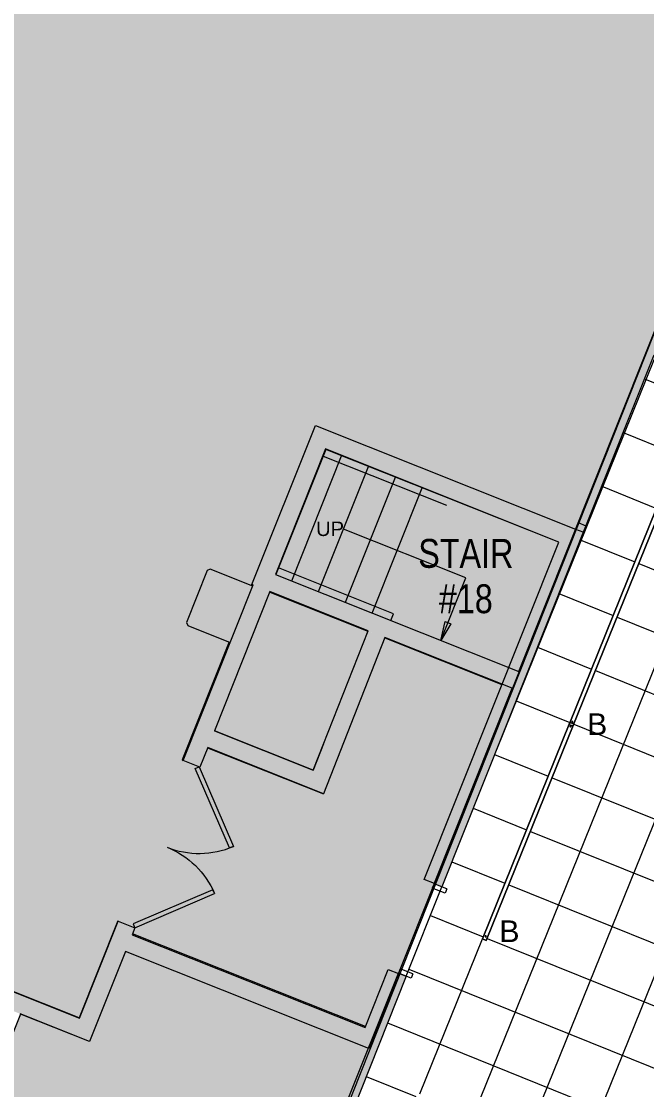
# Model space of a CAD drawing. Header units: inches. Extents: x -13 to 4331, y -638 to 2885.
# Drawn here: x 2482.3 to 2741.9, y 1878.8 to 2322.6 of the extents above; entities that cross this region are included whole.
import ezdxf

# ---------------------------------------------------------------- set-up
doc = ezdxf.new("R2010")
doc.units = ezdxf.units.IN
doc.header["$MEASUREMENT"] = 0
for name, color, linetype, lineweight in [('A-CLNG', 13, 'Continuous', 13), ('A-CLNG-PATT', 13, 'Continuous', 13), ('A-DETL-GENF', 92, 'Continuous', 9), ('A-DETL-THIN', 151, 'Continuous', 9), ('A-DOOR', 31, 'Continuous', 13), ('A-DOOR-FRAM', 31, 'Continuous', 20), ('A-FLOR-STRS', 7, 'Continuous', 9), ('A-WALL', 113, 'Continuous', 9), ('A-WALL-PATT', 111, 'Continuous', 13), ('Chevy Chase Pavilion_3rd Floor Base_dwg', 8, 'Continuous', 9), ('E-LITE-EQPM', 33, 'Continuous', 9), ('E-LITE-EQPM-IDEN', 33, 'Continuous', 9), ('I-WALL', 2, 'Continuous', 13), ('S-COLS', 52, 'Continuous', 13), ('TEXT', 7, 'Continuous', 9)]:
    doc.layers.add(name, color=color, linetype=linetype, lineweight=lineweight)
doc.styles.add('Arial', font='arial.ttf', dxfattribs={"height": 6})
doc.styles.add('Arial_1', font='arial.ttf', dxfattribs={"width": 0.8, "height": 12})
doc.styles.add('Arial_4', font='arial.ttf', dxfattribs={"height": 9})

# ---------------------------------------------------------------- blocks, each defined once
blk = doc.blocks.new('Chevy Chase Pavilion_3rd Floor Base_dwg__U3-5518006-FIRST FLOOR')
at = {"layer": 'A-DOOR', "color": 253, "lineweight": 9, "flags": 128}
blk.add_lwpolyline([(0, 0), (25.46, 25.46), (26.07, 24.84), (26.66, 24.18), (1.24, -1.24)], close=True, dxfattribs=at)
at = {"layer": 'A-DOOR', "color": 253, "lineweight": 9}
blk.add_arc((0, 0), 36, 0, 45, dxfattribs=at)
blk = doc.blocks.new('Chevy Chase Pavilion_3rd Floor Base_dwg__U3-5518005-FIRST FLOOR')
at = {"layer": 'A-DOOR', "color": 253, "lineweight": 9, "flags": 128}
blk.add_lwpolyline([(0, 0), (25.46, 25.46), (26.07, 24.84), (26.66, 24.18), (1.24, -1.24)], close=True, dxfattribs=at)
at = {"layer": 'A-DOOR', "color": 253, "lineweight": 9}
blk.add_arc((0, 0), 36, 0, 45, dxfattribs=at)
blk = doc.blocks.new('Chevy Chase Pavilion_3rd Floor Base_dwg-5020009-FIRST FLOOR')
at = {"layer": 'A-FLOR-STRS'}
blk.add_hatch(color=253, dxfattribs=at).paths.add_polyline_path([(2656.49, 2065.42), (2656.49, 2065.43), (2658.21, 2073.33), (2660.68, 2072.34), (2656.89, 2066.09)], flags=0)
at = {"layer": 'A-FLOR-STRS', "color": 253}
for p, q in [((2594.55, 2090.12), (2615.29, 2142.12)), ((2607.58, 2141.97), (2658.77, 2121.56)), ((2605.7, 2085.68), (2626.44, 2137.68)), ((2616.85, 2081.23), (2637.58, 2133.23)), ((2627.99, 2076.79), (2648.73, 2128.79)), ((2656.49, 2065.43), (2658.21, 2073.33)), ((2658.21, 2073.33), (2660.68, 2072.34)), ((2660.68, 2072.34), (2656.89, 2066.09)), ((2656.89, 2066.09), (2656.49, 2065.42)), ((2656.49, 2065.42), (2656.49, 2065.43))]:
    blk.add_line(p, q, dxfattribs=at)
at = {"layer": 'A-FLOR-STRS', "color": 253, "flags": 128}
for points in [[(2656.49, 2065.42), (2666.85, 2091.42), (2616.07, 2111.67)], [(2635.76, 2073.69), (2636.86, 2076.46), (2589.06, 2095.52)]]:
    blk.add_lwpolyline(points, dxfattribs=at)
at = {"layer": 'A-WALL', "color": 253}
for p, q in [((2608.69, 2144.75), (2587.96, 2092.75)), ((2705.44, 2106.17), (2608.69, 2144.75)), ((2578.1, 2088.61), (2577.92, 2088.17)), ((2585.46, 2085.52), (2626.22, 2069.27)), ((2633.18, 2066.49), (2681.86, 2047.08)), ((2625.21, 1905.01), (2528.47, 1943.59))]:
    blk.add_line(p, q, dxfattribs=at)
at = {"layer": 'A-WALL', "color": 253, "flags": 128}
for points in [[(2568.59, 2064.77), (2549.04, 2015.75), (2549.49, 2015.57)], [(2607.81, 2022.39), (2603.44, 2011.55), (2562.47, 2027.89)], [(2559.65, 2020.81), (2607.7, 2001.64), (2607.73, 2001.74)], [(2522.48, 1948.83), (2522.37, 1948.87), (2506.33, 1908.65), (2475.76, 1920.84), (2472.94, 1913.76), (2474.79, 1913.02), (2438.98, 1823.22), (2265.32, 1892.48), (2301.13, 1982.28)], [(2510.61, 1898.8), (2510.59, 1898.75), (2481.88, 1910.2), (2443.24, 1813.32), (2255.41, 1888.22), (2255.44, 1888.29)]]:
    blk.add_lwpolyline(points, dxfattribs=at)
at = {"layer": 'S-COLS', "color": 253, "lineweight": 9, "flags": 128}
for points in [[(2578.37, 2087.99), (2560.71, 2094.99), (2559.41, 2094.43), (2550.86, 2072.87)], [(2550.86, 2072.87), (2551.43, 2071.57), (2569.04, 2064.59)]]:
    blk.add_lwpolyline(points, dxfattribs=at)
at = {"rotation": 248.2578975104178}
blk.add_blockref('Chevy Chase Pavilion_3rd Floor Base_dwg__U3-5518006-FIRST FLOOR', (2556.12, 2012.93), dxfattribs=at)
at = {"extrusion": (0, 0, -1), "zscale": -1, "rotation": 111.7418975103844}
blk.add_blockref('Chevy Chase Pavilion_3rd Floor Base_dwg__U3-5518005-FIRST FLOOR', (-2529.45, 1946.05), dxfattribs=at)
at = {"layer": 'A-FLOR-STRS', "insert": (2610.48, 2114.78), "char_height": 6, "width": 13.8835, "attachment_point": 2, "line_spacing_factor": 0.941778, "style": 'Arial'}
blk.add_mtext('UP', dxfattribs=at)
at = {"layer": 'TEXT', "insert": (2666.85, 2107.56), "char_height": 12, "width": 45.5438, "attachment_point": 2, "line_spacing_factor": 0.941778, "style": 'Arial_1'}
blk.add_mtext('STAIR\\P#18', dxfattribs=at)
blk = doc.blocks.new('Single Flush - OTJ_SOLIDFLUSH_ALUM-5082654-FIRST FLOOR')
at = {"layer": 'A-DOOR-FRAM'}
for p, q in [((-20, 4), (-20, -1.75)), ((-20, 4), (-18, 4)), ((-18, 4), (-18, -1.75)), ((18.000004, 4), (18.000004, -1.75)), ((18.000004, 4), (20.000004, 4)), ((20.000004, 4), (20.000004, -1.75)), ((-20, -1.75), (-18, -1.75)), ((18.000004, -1.75), (20.000004, -1.75))]:
    blk.add_line(p, q, dxfattribs=at)
blk = doc.blocks.new('L-Pendant-Axis-Sculpt-Direct_Indirect - B-5619444-FIRST FLOOR')
at = {"layer": 'A-DETL-GENF'}
for p, q in [((-48.5, -0.875), (-48.5, 0.875)), ((-48.5, 0.875), (48.5, 0.875)), ((48.5, 0.875), (-48.5, 0.875)), ((-48.5, 0.875), (-48.5, -0.875)), ((48.5, 0.875), (48.5, -0.875)), ((48.5, -0.875), (48.5, 0.875)), ((48.5, -0.875), (-48.5, -0.875)), ((-48.5, -0.875), (48.5, -0.875))]:
    blk.add_line(p, q, dxfattribs=at)
for centre in [(-47, 0), (47, 0)]:
    blk.add_circle(centre, 0.25, dxfattribs=at)

msp = doc.modelspace()

# ---------------------------------------------------------------- hatches: boundary and pattern name
at = {"layer": 'A-CLNG-PATT'}
h = msp.add_hatch(dxfattribs=at)
h.set_pattern_fill('FP_6', color=256, style=0, pattern_type=2)
h.set_pattern_definition([(338, (2892.317, 1905.82), (-8.9906, -22.2524), []), (248, (2892.317, 1905.82), (-22.2524, 8.9906), [])])
h.paths.add_polyline_path([(3084.58, 1570.03), (3109.08, 1631.51), (3020.06, 1748.39), (3021.93, 1753.09), (3022.03, 1753.09), (3059.06, 1846.52), (3074.57, 1840.37), (3146.35, 2020.36), (2744.5, 2182.72), (2618.82, 1867.56), (2752.58, 1814.18), (2737.01, 1775.16), (2603.26, 1828.5), (2584.01, 1780.28), (2730.77, 1721.75), (2727.29, 1713.13), (2764.21, 1698.22), (2777.07, 1730.04), (2780.54, 1728.64), (2767.69, 1696.81), (2846.02, 1665.16), (2906.84, 1815.69), (2879.04, 1826.77), (2880.43, 1830.26), (2940.94, 1806.12), (2879.42, 1651.84), (3084.56, 1570.04)], flags=0)
h.paths.add_polyline_path([(3056.91, 1605.82), (3055.28, 1606.47), (3073.43, 1651.99), (3075.06, 1651.34), (3063.13, 1621.42)], flags=0)
h.paths.add_polyline_path([(2990.15, 1632.8), (2988.52, 1633.44), (3006.67, 1678.96), (3008.3, 1678.31), (2997.61, 1651.5)], flags=0)
h.paths.add_polyline_path([(2923.39, 1659.77), (2921.77, 1660.42), (2939.92, 1705.93), (2941.54, 1705.28), (2923.53, 1660.11)], flags=0)
h.paths.add_polyline_path([(2842.44, 1719.66), (2820.75, 1728.42), (2829.51, 1750.12), (2851.21, 1741.35), (2843.78, 1722.97)], flags=0)
h.paths.add_polyline_path([(2959.35, 1748.78), (2957.73, 1749.42), (2975.88, 1794.94), (2977.51, 1794.29), (2970.27, 1776.16)], flags=0)
h.paths.add_polyline_path([(2708.46, 1771.14), (2618.53, 1807.47), (2619.18, 1809.1), (2709.12, 1772.76)], flags=0)
h.paths.add_polyline_path([(2869.67, 1786.16), (2847.97, 1794.93), (2856.73, 1816.63), (2878.43, 1807.86), (2873.43, 1795.49)], flags=0)
h.paths.add_polyline_path([(3030.1, 1798.91), (3028.48, 1799.56), (3100.78, 1978.51), (3102.4, 1977.85), (3032.13, 1803.92)], flags=0)
h.paths.add_polyline_path([(2943.28, 1832.74), (2941.65, 1833.39), (3013.95, 2012.34), (3015.57, 2011.68), (2944.64, 1836.1)], flags=0)
h.paths.add_polyline_path([(2736.06, 1839.53), (2646.13, 1875.86), (2646.78, 1877.49), (2736.72, 1841.15)], flags=0)
h.paths.add_polyline_path([(2854.1, 1868.3), (2852.48, 1868.95), (2924.78, 2047.9), (2926.4, 2047.24), (2860.07, 1883.05)], flags=0)
h.paths.add_polyline_path([(2764.37, 1904.8), (2762.75, 1905.46), (2835.05, 2084.41), (2836.67, 2083.75), (2774.37, 1929.56)], flags=0)
h.paths.add_polyline_path([(2675.36, 1940.77), (2673.74, 1941.42), (2746.04, 2120.37), (2747.66, 2119.71), (2684.36, 1963.03)], flags=0)
h.paths.add_polyline_path([(2840.25, 1957.2), (2817.94, 1966.04), (2826.78, 1988.36), (2849.09, 1979.51)], flags=0)
at = {"layer": 'A-DETL-GENF'}
h = msp.add_hatch(color=9, dxfattribs=at)
h.paths.add_polyline_path([(4083.46, -637.79), (4083.46, 1816.94), (3765.31, 1943.81), (3760.18, 1930.9), (3690.61, 1755.35), (3767.42, 1755.35), (3767.42, 1719.35), (3794.92, 1719.35), (3794.92, 1744.23), (3809.38, 1724.34), (3849.1, 1764.07), (3923.14, 1764.07), (3923.14, 1563.07), (4073.14, 1563.07), (4073.14, 1559.57), (3919.64, 1559.57), (3919.64, 1760.57), (3850.55, 1760.57), (3808.95, 1718.97), (3798.42, 1733.46), (3798.42, 1715.85), (3763.92, 1715.85), (3763.92, 1751.85), (3688.48, 1751.85), (3500.08, 1331.54), (3500.08, 1314.17), (3484.98, 1314.17), (3484.98, 1299.92), (3481.48, 1299.92), (3481.48, 1314.17), (3150.67, 1314.17), (3150.67, 1043.48), (3073.38, 1157.52), (3073.38, 805.86), (2828.96, 805.86), (2828.62, 806.36), (2828.25, 806.36), (2828.25, 806.9), (2828.02, 807.26), (2827.91, 807.19), (2408.51, 1425.94), (2411.61, 1428.05), (2412, 1427.47), (2447.28, 1451.39), (2475.9, 1409.17), (2584.64, 1482.88), (2676.15, 1712.35), (2666.8, 1716.06), (2672.5, 1730.46), (2575.76, 1769.04), (2626.37, 1895.96), (2525.51, 1936.18), (2510.61, 1898.8), (2481.84, 1910.28), (2443.21, 1813.41), (2255.44, 1888.29), (2296.87, 1992.18), (2442.32, 1934.18), (2439.54, 1927.21), (2301.06, 1982.44), (2265.19, 1892.48), (2439.02, 1823.16), (2477.65, 1920.02), (2506.42, 1908.55), (2522.48, 1948.83), (2529.45, 1946.05), (2528.29, 1943.15), (2625.03, 1904.57), (2634.66, 1928.72), (2638.78, 1927.07), (2638.83, 1927.18), (2639.55, 1926.89), (2654.29, 1964.07), (2653.64, 1964.33), (2653.69, 1964.46), (2649.57, 1966.1), (2681.92, 2047.21), (2633.23, 2066.62), (2607.75, 2001.73), (2559.69, 2020.9), (2556.45, 2012.79), (2549.49, 2015.57), (2578.54, 2088.43), (2578.04, 2088.64), (2604.38, 2154.69), (2712.38, 2111.62), (2774.37, 2267.06), (2793.23, 2259.54), (2818.42, 2322.69), (2132.91, 2596.07), (2015.28, 2304.93), (1758.36, 2406.75), (1837.95, 2607.55), (1136.65, 2885.49), (-13.25, -15.92), (408.26, -637.79), (3500.08, -637.79)], flags=0)
h.paths.add_polyline_path([(2633.84, 575.55), (2631.16, 577.8), (2742.24, 710.19), (3074.5, 710.19), (3074.5, 706.69), (2743.87, 706.69), (2732.37, 692.98)], flags=0)
h.paths.add_polyline_path([(3481.48, 1254.24), (3481.48, 1259.92), (3484.98, 1259.92), (3484.98, 1254.24)], flags=0)
h.paths.add_polyline_path([(2603.52, 2011.49), (2626.27, 2069.4), (2585.5, 2085.64), (2562.46, 2027.86), (2587.78, 2017.77)], flags=0)
h.paths.add_polyline_path([(2684.69, 2054.18), (2705.48, 2106.29), (2608.56, 2144.94), (2587.78, 2092.83), (2673.74, 2058.55)], flags=0)
at = {"layer": 'A-WALL-PATT', "lineweight": 9}
for points in [[(2715.5, 2110.37), (2716.72, 2113.05), (2777.1, 2264.46), (2773.85, 2265.76), (2712.38, 2111.62), (2712.55, 2111.55)], [(2705.48, 2106.29), (2708.26, 2113.26), (2604.38, 2154.69), (2601.6, 2147.72), (2692.31, 2111.55)], [(2585, 2085.86), (2608.56, 2144.94), (2601.6, 2147.72), (2578.04, 2088.64), (2578.54, 2088.43)], [(2653.87, 1964.39), (2684.48, 2041.14), (2686.04, 2045.57), (2687.68, 2049.18), (2712.55, 2111.55), (2712.27, 2111.33), (2712.38, 2111.62), (2708.26, 2113.26), (2649.57, 1966.1)], [(2681.92, 2047.21), (2684.69, 2054.18), (2587.78, 2092.83), (2585, 2085.86), (2673.74, 2050.47)], [(2556.45, 2012.79), (2585.51, 2085.66), (2578.54, 2088.43), (2549.49, 2015.57)], [(2610.49, 2008.71), (2633.23, 2066.62), (2626.27, 2069.4), (2603.52, 2011.49)], [(2607.75, 2001.73), (2610.49, 2008.71), (2562.46, 2027.86), (2559.69, 2020.9), (2603.52, 2003.41)], [(2510.61, 1898.8), (2529.45, 1946.05), (2522.48, 1948.83), (2503.64, 1901.58), (2506.42, 1900.47)], [(2622.25, 1897.6), (2625.03, 1904.57), (2528.29, 1943.15), (2525.51, 1936.18), (2618.82, 1898.97)], [(2626.37, 1895.96), (2638.78, 1927.07), (2634.66, 1928.72), (2622.25, 1897.6), (2625.03, 1896.49)], [(2503.64, 1901.58), (2506.42, 1908.55), (2477.65, 1920.02), (2474.88, 1913.06), (2502.05, 1902.22)]]:
    msp.add_hatch(color=7, dxfattribs=at).paths.add_polyline_path(points, flags=0)
h = msp.add_hatch(color=7, dxfattribs=at)
h.paths.add_polyline_path([(2579.01, 1767.74), (2642.08, 1925.88), (2638.83, 1927.18), (2575.76, 1769.04)], flags=0)
h.paths.add_polyline_path([(2656.89, 1963.03), (2716.72, 2113.04), (2715.49, 2110.38), (2712.55, 2111.55), (2687.68, 2049.18), (2686.04, 2045.57), (2684.48, 2041.14), (2653.87, 1964.39), (2653.69, 1964.46), (2653.64, 1964.33), (2653.87, 1964.24)], flags=0)
h.paths.add_polyline_path([(2712.27, 2111.33), (2712.55, 2111.55), (2712.38, 2111.62), (2712.35, 2111.55)], flags=0)

# ---------------------------------------------------------------- linework, layer by layer
at = {"layer": 'A-CLNG'}
msp.add_line((2642.08, 1925.88), (2656.89, 1963.03), dxfattribs=at)
at = {"layer": 'A-DETL-THIN'}
msp.add_line((2577.2, 1769.55), (2774.37, 2267.06), dxfattribs=at)
at = {"layer": 'A-WALL', "color": 8, "lineweight": 20}
for p, q in [((2578.04, 2088.64), (2604.38, 2154.69)), ((2604.38, 2154.69), (2712.38, 2111.62)), ((2608.56, 2144.94), (2587.78, 2092.83)), ((2705.48, 2106.29), (2608.56, 2144.94)), ((2712.55, 2111.55), (2653.87, 1964.39)), ((2649.57, 1966.1), (2705.48, 2106.29)), ((2587.78, 2092.83), (2688.82, 2052.53)), ((2549.49, 2015.57), (2578.54, 2088.43)), ((2578.54, 2088.43), (2578.04, 2088.64)), ((2585.51, 2085.66), (2562.46, 2027.86)), ((2626.27, 2069.4), (2585.51, 2085.66)), ((2603.52, 2011.49), (2626.27, 2069.4)), ((2633.23, 2066.62), (2607.75, 2001.73)), ((2686.04, 2045.57), (2633.23, 2066.62)), ((2562.46, 2027.86), (2603.52, 2011.49)), ((2559.69, 2020.9), (2556.45, 2012.79)), ((2607.75, 2001.73), (2559.69, 2020.9)), ((2556.45, 2012.79), (2549.49, 2015.57)), ((2653.87, 1964.39), (2649.57, 1966.1)), ((2506.42, 1908.55), (2522.48, 1948.83)), ((2522.48, 1948.83), (2529.45, 1946.05)), ((2529.45, 1946.05), (2528.29, 1943.15)), ((2528.29, 1943.15), (2625.03, 1904.57)), ((2525.51, 1936.18), (2510.61, 1898.8)), ((2626.55, 1895.89), (2525.51, 1936.18)), ((2625.03, 1904.57), (2634.66, 1928.72)), ((2638.96, 1927), (2626.55, 1895.89)), ((2634.66, 1928.72), (2638.96, 1927)), ((2477.65, 1920.02), (2506.42, 1908.55)), ((2510.61, 1898.8), (2481.84, 1910.28))]:
    msp.add_line(p, q, dxfattribs=at)
at = {"layer": 'I-WALL', "color": 8, "lineweight": 20}
for p, q in [((2688.82, 2052.53), (2773.85, 2265.76)), ((2744.98, 2183.91), (2656.89, 1963.03)), ((2713.47, 2114.34), (2716.72, 2113.05)), ((2715.63, 2110.32), (2712.55, 2111.55)), ((2653.64, 1964.33), (2686.04, 2045.57)), ((2656.89, 1963.03), (2653.64, 1964.33)), ((2575.76, 1769.04), (2638.83, 1927.18)), ((2638.83, 1927.18), (2642.08, 1925.88)), ((2642.08, 1925.88), (2584.01, 1780.28))]:
    msp.add_line(p, q, dxfattribs=at)
at = {"layer": 'I-WALL', "lineweight": 9}
msp.add_line((2653.64, 1964.33), (2638.83, 1927.18), dxfattribs=at)

# ---------------------------------------------------------------- block references
at = {"layer": 'A-DOOR', "rotation": 248.2579999999967}
msp.add_blockref('Single Flush - OTJ_SOLIDFLUSH_ALUM-5082654-FIRST FLOOR', (2647.86, 1945.11), dxfattribs=at)
at = {"layer": 'Chevy Chase Pavilion_3rd Floor Base_dwg', "color": 253}
msp.add_blockref('Chevy Chase Pavilion_3rd Floor Base_dwg-5020009-FIRST FLOOR', (0, 0), dxfattribs=at)
at = {"layer": 'E-LITE-EQPM', "extrusion": (0, 0, -1), "rotation": 292.0000000000012}
for p in [(-2728.68, 2075.07), (-2692.72, 1986.06)]:
    msp.add_blockref('L-Pendant-Axis-Sculpt-Direct_Indirect - B-5619444-FIRST FLOOR', p, dxfattribs=at)

# ---------------------------------------------------------------- texts
at = {"layer": 'E-LITE-EQPM-IDEN', "char_height": 9, "width": 10.302, "attachment_point": 1, "style": 'Arial_4'}
for insert in [(2717.19, 2035.13), (2680.76, 1949.11)]:
    msp.add_mtext('B', dxfattribs=dict(at, insert=insert))

doc.saveas('drawing.dxf')
